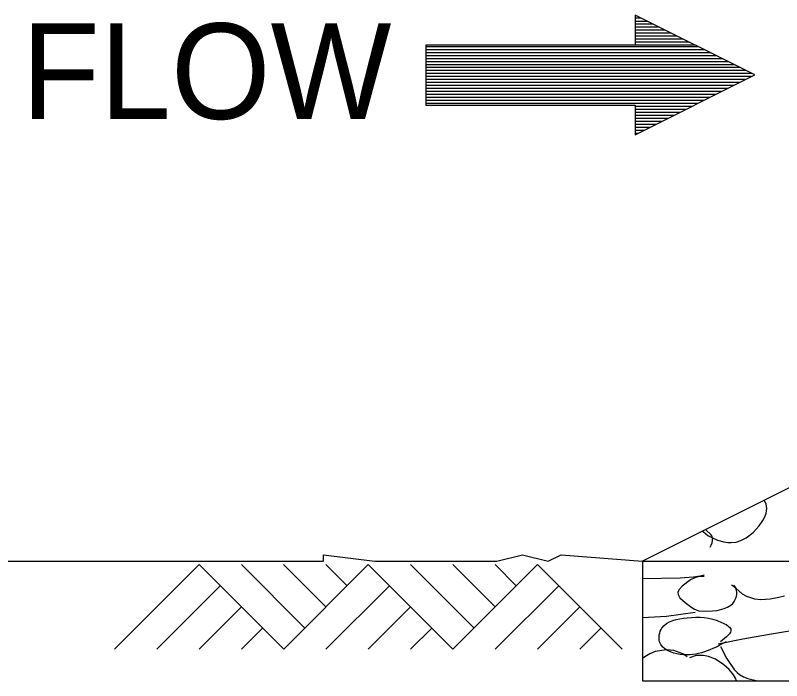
# Model space of a CAD drawing. Extents: x 997.6 to 1036.6, y 998.9 to 1071.3.
# Drawn here: x 1008.808 to 1010.41, y 1005.688 to 1007.079 of the extents above; entities that cross this region are included whole.
import ezdxf

# ---------------------------------------------------------------- set-up
doc = ezdxf.new("R2010")
doc.units = 0
doc.layers.add('Level 1', color=7, linetype='Continuous')
doc.layers.add('Level 5', color=7, linetype='Continuous')

msp = doc.modelspace()

# ---------------------------------------------------------------- linework, layer by layer
at = {"layer": 'Level 1'}
for p, q in [((1012.1189, 1006.938), (1010.119, 1005.938)), ((1009.0156, 1005.7538), (1009.1923, 1005.9306)), ((1009.1923, 1005.9306), (1009.3692, 1005.7538)), ((1009.2808, 1005.9306), (1009.4133, 1005.798)), ((1009.3691, 1005.9306), (1009.4575, 1005.8422)), ((1009.3692, 1005.7538), (1009.5459, 1005.9306)), ((1009.4575, 1005.9306), (1009.5018, 1005.8863)), ((1009.5459, 1005.9306), (1009.7228, 1005.7538)), ((1009.6344, 1005.9306), (1009.7669, 1005.798)), ((1009.7228, 1005.7538), (1009.8995, 1005.9306)), ((1009.7228, 1005.9306), (1009.8111, 1005.8422)), ((1009.8111, 1005.9306), (1009.8553, 1005.8863)), ((1009.8995, 1005.9306), (1010.0763, 1005.7538)), ((1010.119, 1005.938), (1010.119, 1005.688)), ((1010.119, 1005.938), (1015.3689, 1005.938)), ((1009.104, 1005.7538), (1009.2366, 1005.8863)), ((1009.4576, 1005.7538), (1009.5902, 1005.8863)), ((1009.8112, 1005.7538), (1009.9438, 1005.8863)), ((1009.1923, 1005.7538), (1009.2808, 1005.8422)), ((1009.5459, 1005.7538), (1009.6343, 1005.8422)), ((1009.8995, 1005.7538), (1009.9879, 1005.8422)), ((1009.2808, 1005.7538), (1009.3249, 1005.798)), ((1009.6343, 1005.7538), (1009.6785, 1005.798)), ((1009.9879, 1005.7538), (1010.0321, 1005.798)), ((1010.119, 1005.688), (1015.3689, 1005.688))]:
    msp.add_line(p, q, dxfattribs=at)
msp.add_lwpolyline([(1010.3535, 1006.9545), (1010.1035, 1007.079), (1010.1035, 1007.0165), (1009.666, 1007.0165), (1009.666, 1006.8915), (1010.1035, 1006.8915), (1010.1035, 1006.829)], close=True, dxfattribs=at)
for points in [[(1010.1037, 1007.0789), (1010.1035, 1007.0789)], [(1010.1163, 1007.0727), (1010.1035, 1007.0727)], [(1010.1288, 1007.0664), (1010.1035, 1007.0664)], [(1010.1413, 1007.0602), (1010.1035, 1007.0602)], [(1010.1538, 1007.0539), (1010.1035, 1007.0539)], [(1010.1664, 1007.0477), (1010.1035, 1007.0477)], [(1010.179, 1007.0414), (1010.1035, 1007.0414)], [(1010.1915, 1007.0352), (1010.1035, 1007.0352)], [(1010.2292, 1007.0164), (1009.666, 1007.0164)], [(1010.2354, 1007.0133), (1009.666, 1007.0133)], [(1010.2041, 1007.0289), (1010.1035, 1007.0289)], [(1010.2166, 1007.0227), (1010.1035, 1007.0227)], [(1010.248, 1007.0071), (1009.666, 1007.0071)], [(1010.2605, 1007.0008), (1009.666, 1007.0008)], [(1010.2731, 1006.9946), (1009.666, 1006.9946)], [(1010.2856, 1006.9883), (1009.666, 1006.9883)], [(1010.2982, 1006.9821), (1009.666, 1006.9821)], [(1010.3108, 1006.9758), (1009.666, 1006.9758)], [(1010.3233, 1006.9696), (1009.666, 1006.9696)], [(1010.3358, 1006.9633), (1009.666, 1006.9633)], [(1010.3358, 1006.9633), (1009.666, 1006.9633)], [(1010.3483, 1006.9571), (1009.666, 1006.9571)], [(1010.3462, 1006.9508), (1009.666, 1006.9508)], [(1010.3338, 1006.9446), (1009.666, 1006.9446)], [(1010.3213, 1006.9383), (1009.666, 1006.9383)], [(1010.3088, 1006.932), (1009.666, 1006.932)], [(1010.2964, 1006.9258), (1009.666, 1006.9258)], [(1010.2839, 1006.9195), (1009.666, 1006.9195)], [(1010.2715, 1006.9133), (1009.666, 1006.9133)], [(1010.259, 1006.907), (1009.666, 1006.907)], [(1010.2466, 1006.9008), (1009.666, 1006.9008)], [(1010.2341, 1006.8945), (1009.666, 1006.8945)], [(1010.2217, 1006.8883), (1010.1035, 1006.8883)], [(1010.2092, 1006.882), (1010.1035, 1006.882)], [(1010.2092, 1006.882), (1010.1035, 1006.882)], [(1010.1968, 1006.8758), (1010.1035, 1006.8758)], [(1010.1843, 1006.8695), (1010.1035, 1006.8695)], [(1010.1718, 1006.8633), (1010.1035, 1006.8633)], [(1010.1594, 1006.857), (1010.1035, 1006.857)], [(1010.1469, 1006.8508), (1010.1035, 1006.8508)], [(1010.1345, 1006.8445), (1010.1035, 1006.8445)], [(1010.122, 1006.8383), (1010.1035, 1006.8383)], [(1010.1096, 1006.832), (1010.1035, 1006.832)], [(1008.6067, 1005.9378), (1009.4525, 1005.9378), (1009.4525, 1005.9512), (1009.5598, 1005.9378), (1009.8147, 1005.9378), (1009.8683, 1005.9512), (1009.922, 1005.9378), (1009.9488, 1005.9512), (1010.119, 1005.938)]]:
    msp.add_lwpolyline(points, dxfattribs=at)
at = {"layer": 'Level 5'}
for points in [[(1010.3773, 1006.0574), (1010.3732, 1006.0651)], [(1010.3789, 1006.0483), (1010.3773, 1006.0574)], [(1010.3751, 1006.0317), (1010.3775, 1006.0384)], [(1010.3775, 1006.0384), (1010.3789, 1006.0483)], [(1010.3629, 1006.0118), (1010.3706, 1006.0228)], [(1010.3706, 1006.0228), (1010.3751, 1006.0317)], [(1010.35, 1005.9977), (1010.3629, 1006.0118)], [(1010.2446, 1006.0008), (1010.2454, 1005.9998)], [(1010.2454, 1005.9998), (1010.2558, 1005.9917)], [(1010.2622, 1005.9927), (1010.2506, 1006.0038)], [(1010.2558, 1005.9917), (1010.2638, 1005.987)], [(1010.2636, 1005.9908), (1010.2622, 1005.9927)], [(1010.2645, 1005.9888), (1010.2636, 1005.9908)], [(1010.2653, 1005.9841), (1010.2645, 1005.9888)], [(1010.3356, 1005.9865), (1010.35, 1005.9977)], [(1010.2622, 1005.9711), (1010.2642, 1005.9765)], [(1010.2638, 1005.987), (1010.2759, 1005.9819)], [(1010.2642, 1005.9765), (1010.2651, 1005.9808)], [(1010.2651, 1005.9808), (1010.2653, 1005.9841)], [(1010.2759, 1005.9819), (1010.2886, 1005.9783)], [(1010.2886, 1005.9783), (1010.2975, 1005.9769)], [(1010.2975, 1005.9769), (1010.3043, 1005.9767)], [(1010.3043, 1005.9767), (1010.3146, 1005.9778)], [(1010.3146, 1005.9778), (1010.3245, 1005.9808)], [(1010.3245, 1005.9808), (1010.3356, 1005.9865)], [(1010.26, 1005.9668), (1010.2622, 1005.9711)], [(1010.2393, 1005.9073), (1010.2477, 1005.9093)], [(1010.119, 1005.9013), (1010.1979, 1005.9033)], [(1010.1979, 1005.9033), (1010.2256, 1005.9052)], [(1010.2194, 1005.8986), (1010.2021, 1005.8856)], [(1010.2283, 1005.9033), (1010.2194, 1005.8986)], [(1010.2256, 1005.9052), (1010.2393, 1005.9073)], [(1010.2371, 1005.9056), (1010.2283, 1005.9033)], [(1010.2429, 1005.906), (1010.2371, 1005.9056)], [(1010.2477, 1005.9058), (1010.2429, 1005.906)], [(1010.1959, 1005.8789), (1010.194, 1005.8756)], [(1010.2021, 1005.8856), (1010.1959, 1005.8789)], [(1010.3106, 1005.8843), (1010.3047, 1005.8875)], [(1010.3089, 1005.8875), (1010.3137, 1005.8815)], [(1010.3129, 1005.8822), (1010.3106, 1005.8843)], [(1010.3146, 1005.8797), (1010.3129, 1005.8822)], [(1010.3137, 1005.8815), (1010.3273, 1005.8698)], [(1010.3162, 1005.8733), (1010.3146, 1005.8797)], [(1010.194, 1005.8756), (1010.1931, 1005.8723)], [(1010.1931, 1005.8723), (1010.1935, 1005.8683)], [(1010.1935, 1005.8683), (1010.1973, 1005.8614)], [(1010.1973, 1005.8614), (1010.2083, 1005.8511)], [(1010.3108, 1005.8535), (1010.3147, 1005.8618)], [(1010.3147, 1005.8618), (1010.3161, 1005.8685)], [(1010.3161, 1005.8685), (1010.3162, 1005.8733)], [(1010.3273, 1005.8698), (1010.3365, 1005.8647)], [(1010.3365, 1005.8647), (1010.3532, 1005.8593)], [(1010.3855, 1005.859), (1010.4041, 1005.8627)], [(1010.4041, 1005.8627), (1010.4154, 1005.8656)], [(1010.2083, 1005.8511), (1010.2218, 1005.841)], [(1010.2963, 1005.8418), (1010.3033, 1005.8458)], [(1010.3033, 1005.8458), (1010.3076, 1005.8494)], [(1010.3076, 1005.8494), (1010.3108, 1005.8535)], [(1010.3532, 1005.8593), (1010.3661, 1005.8579)], [(1010.3661, 1005.8579), (1010.3855, 1005.859)], [(1010.1692, 1005.823), (1010.229, 1005.8314)], [(1010.2218, 1005.841), (1010.2273, 1005.8377)], [(1010.2273, 1005.8377), (1010.2367, 1005.8343)], [(1010.2367, 1005.8343), (1010.2509, 1005.8331)], [(1010.2509, 1005.8331), (1010.265, 1005.8338)], [(1010.265, 1005.8338), (1010.2748, 1005.8348)], [(1010.2748, 1005.8348), (1010.2893, 1005.8386)], [(1010.2893, 1005.8386), (1010.2963, 1005.8418)], [(1010.119, 1005.82), (1010.1692, 1005.823)], [(1010.3801, 1005.7836), (1010.3285, 1005.7745)], [(1010.4304, 1005.792), (1010.3801, 1005.7836)], [(1010.3285, 1005.7745), (1010.277, 1005.7643)], [(1010.1455, 1005.7488), (1010.1343, 1005.7443)], [(1010.1691, 1005.7525), (1010.1455, 1005.7488)], [(1010.1844, 1005.7511), (1010.1691, 1005.7525)], [(1010.2032, 1005.7444), (1010.1844, 1005.7511)], [(1010.2818, 1005.7596), (1010.2943, 1005.7348)], [(1010.1236, 1005.738), (1010.119, 1005.7347)], [(1010.1343, 1005.7443), (1010.1236, 1005.738)], [(1010.2123, 1005.738), (1010.2032, 1005.7444)], [(1010.2308, 1005.7408), (1010.217, 1005.7357)], [(1010.2463, 1005.7408), (1010.2308, 1005.7408)], [(1010.257, 1005.7383), (1010.2463, 1005.7408)], [(1010.2713, 1005.7327), (1010.257, 1005.7383)], [(1010.2889, 1005.7213), (1010.2713, 1005.7327)], [(1010.2943, 1005.7348), (1010.3106, 1005.7117)], [(1010.3001, 1005.7113), (1010.2889, 1005.7213)], [(1010.309, 1005.7005), (1010.3001, 1005.7113)], [(1010.3136, 1005.6931), (1010.309, 1005.7005)], [(1010.3106, 1005.7117), (1010.3168, 1005.7053)], [(1010.3168, 1005.7053), (1010.3218, 1005.7012)], [(1010.3218, 1005.7012), (1010.3302, 1005.6962)], [(1010.3157, 1005.688), (1010.3136, 1005.6931)], [(1010.3302, 1005.6962), (1010.3393, 1005.6924)], [(1010.3393, 1005.6924), (1010.3562, 1005.6884)], [(1010.3562, 1005.6884), (1010.3603, 1005.688)]]:
    msp.add_lwpolyline(points, dxfattribs=at)
msp.add_spline([(1010.2938, 1005.7692), (1010.1979, 1005.7428), (1010.1547, 1005.7692), (1010.1595, 1005.7979), (1010.2123, 1005.8195), (1010.2842, 1005.8099), (1010.3033, 1005.7956), (1010.2818, 1005.7692)], degree=3, dxfattribs=at)

# ---------------------------------------------------------------- texts
at = {"layer": 'Level 1'}
msp.add_text('FLOW', height=0.2, dxfattribs=at).set_placement((1008.8217, 1006.8623))

doc.saveas('drawing.dxf')
